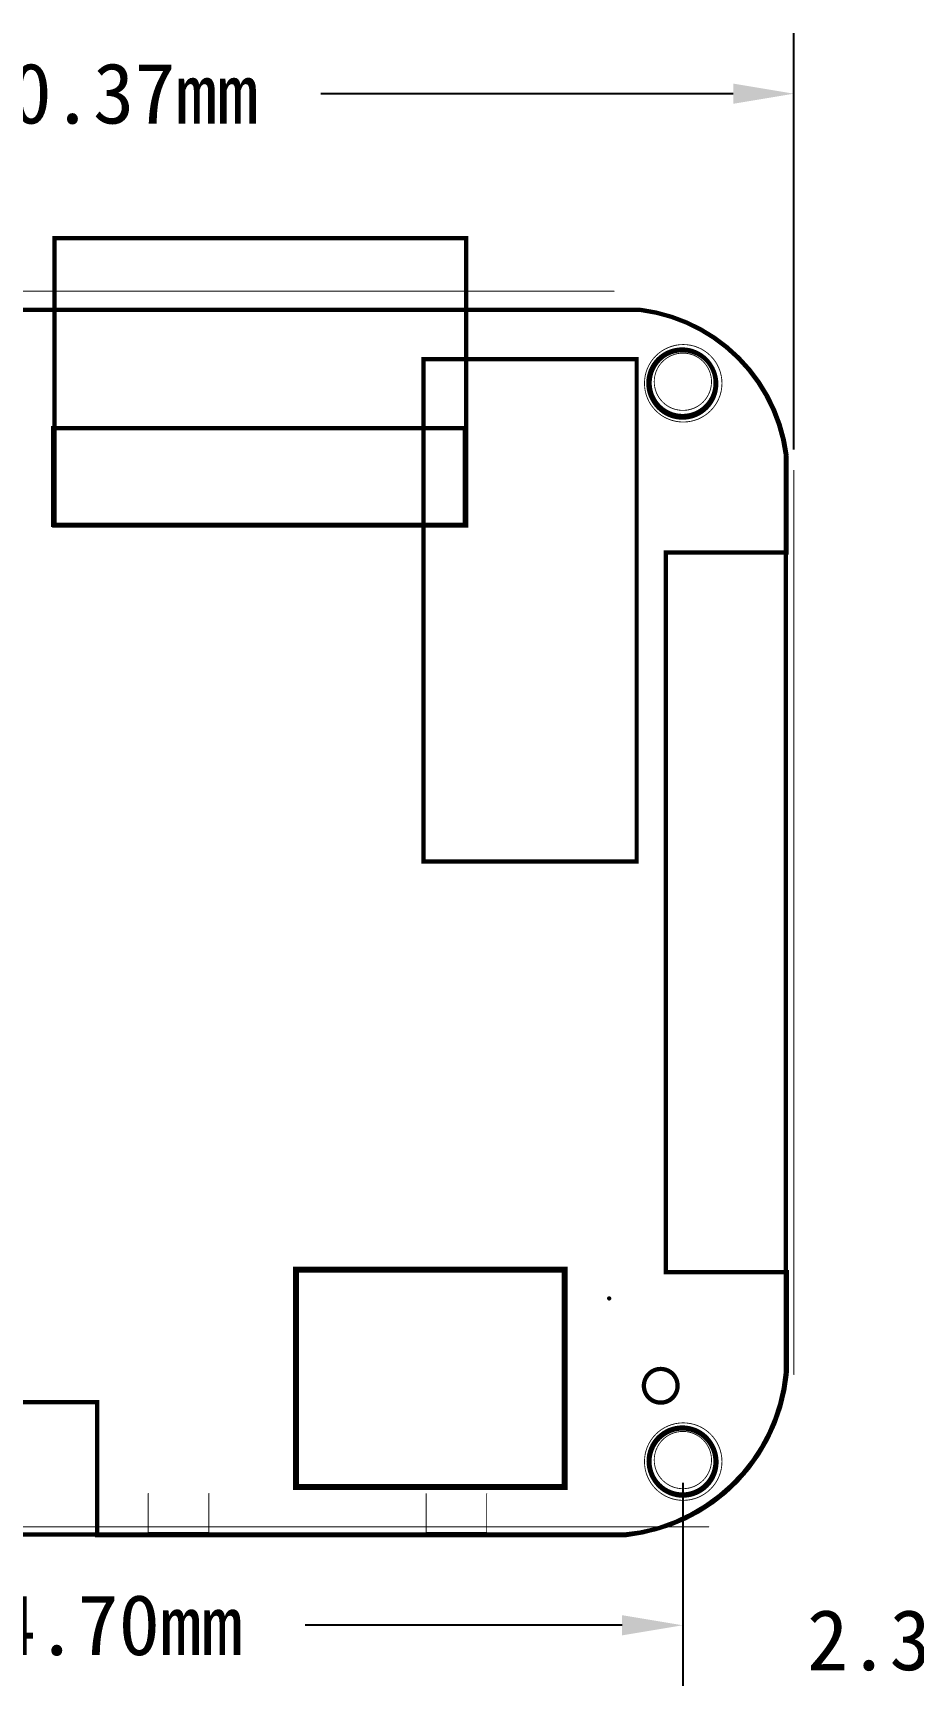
# Model space of a CAD drawing. Extents: x -54 to 75, y -63 to 45.
# Drawn here: x -22.34 to 3.79, y -4.49 to 44.56 of the extents above; entities that cross this region are included whole.
import ezdxf

# ---------------------------------------------------------------- set-up
doc = ezdxf.new("R2010")
doc.units = 0
doc.header["$MEASUREMENT"] = 0
doc.layers.get('0').update_dxf_attribs({"linetype": 'CONTINUOUS'})
doc.layers.get('Defpoints').update_dxf_attribs({"linetype": 'CONTINUOUS'})
for name, color, linetype in [('2D_LINE_01', 255, 'CONTINUOUS'), ('BOARD_CUTOUT_00', 254, 'CONTINUOUS'), ('BOARD_OUTLINE_00', 254, 'CONTINUOUS'), ('DRIL_NPLTE_THRU_01', 3, 'CONTINUOUS'), ('DRIL_PLTE_THRU_01', 3, 'CONTINUOUS'), ('PART_TOP_2DLINE_126', 254, 'CONTINUOUS')]:
    doc.layers.add(name, color=color, linetype=linetype)
doc.dimstyles.get("Standard").update_dxf_attribs({"dimscale": 10, "dimtxt": 0.18, "dimasz": 0.18, "dimexe": 0.18, "dimexo": 0.0625, "dimgap": 0.09, "dimtad": 0, "dimtih": 1, "dimtoh": 1, "dimzin": 0, "dimdsep": 46, "dimtxsty": 'Standard', "dimcen": 0.09, "dimadec": 0, "dimazin": 0, "dimtfac": 1, "dimtofl": 0, "dimtmove": 0, "dimatfit": 3, "dimfxl": 1, "dimtolj": 1, "dimtzin": 0, "dimarcsym": 0})

# ---------------------------------------------------------------- blocks, each defined once
blk = doc.blocks.new('SMOOTH_0$127')
at = {"const_width": 0.0635}
blk.add_lwpolyline([(-0.03175, 0, 1), (0.03175, 0, 1)], format="xyb", close=True, dxfattribs=at)
blk = doc.blocks.new('BOARD_1')
at = {"layer": 'BOARD_CUTOUT_00', "const_width": 0.127}
for points in [[(-6.751, 34.388, 1), (-8.751, 34.388, 1)], [(27.914, 34.381, 1), (25.914, 34.381, 1)], [(-7.722, 32.722, 1), (-8.722, 32.722, 1)], [(26.781, 4.628, 1), (25.781, 4.628, 1)], [(-6.751, 2.379, 1), (-8.751, 2.379, 1)], [(27.922, 2.39, 1), (25.922, 2.39, 1)]]:
    blk.add_lwpolyline(points, format="xyb", close=True, dxfattribs=at)
at = {"layer": 'BOARD_OUTLINE_00', "const_width": 0.127}
blk.add_lwpolyline([(0, 0), (6.847, 0), (6.847, 4.142), (9.561, 4.142), (9.561, 0.199), (25.267, 0.199, 0.185339), (28.735, 2.042, 0.15749), (29.993, 5.027), (29.993, 32.25, 0.340915), (25.686, 36.557), (-5.758, 36.557, 0.19257), (-8.738, 35.265, 0.140096), (-10.137, 32.77), (-10.137, 10.091), (-10.114, 10.091), (-10.114, 4.314), (-10.243, 4.314, 0.201635), (-8.997, 1.213, 0.196192), (-6.063, -0.004), (0, -0.004)], format="xyb", close=True, dxfattribs=at)
at = {"layer": 'BOARD_OUTLINE_00'}
for p in [(6.847, 4.142), (9.561, 4.142), (28.735, 2.042), (0, 0), (6.847, 0), (9.561, 0.199), (25.267, 0.199)]:
    blk.add_blockref('SMOOTH_0$127', p, dxfattribs=at)
blk = doc.blocks.new('SMOOTH_0$0254')
at = {"const_width": 0.0127}
blk.add_lwpolyline([(-0.00635, 0, 1), (0.00635, 0, 1)], format="xyb", close=True, dxfattribs=at)
blk = doc.blocks.new('DRAWING_11')
at = {"layer": '2D_LINE_01', "const_width": 0.0254}
blk.add_lwpolyline([(0, 0), (-36.218, 0)], dxfattribs=at)
at = {"layer": '2D_LINE_01'}
for p in [(-36.218, 0), (0, 0)]:
    blk.add_blockref('SMOOTH_0$0254', p, dxfattribs=at)
blk = doc.blocks.new('DRAWING_97')
at = {"layer": '2D_LINE_01', "const_width": 0.0254}
blk.add_lwpolyline([(0, 0), (18.475, 0)], dxfattribs=at)
at = {"layer": '2D_LINE_01'}
for p in [(0, 0), (18.475, 0)]:
    blk.add_blockref('SMOOTH_0$0254', p, dxfattribs=at)
blk = doc.blocks.new('DRAWING_103')
at = {"layer": '2D_LINE_01', "const_width": 0.0254}
blk.add_lwpolyline([(0, 0), (0, -26.833)], dxfattribs=at)
at = {"layer": '2D_LINE_01'}
for p in [(0, 0), (0, -26.833)]:
    blk.add_blockref('SMOOTH_0$0254', p, dxfattribs=at)
blk = doc.blocks.new('DRAWING_104')
at = {"layer": '2D_LINE_01', "const_width": 0.0254}
blk.add_lwpolyline([(-1.15, 0, 1), (1.15, 0, 1)], format="xyb", close=True, dxfattribs=at)
blk = doc.blocks.new('DRAWING_105')
at = {"layer": '2D_LINE_01', "const_width": 0.0254}
blk.add_lwpolyline([(-1.15, 0, 1), (1.15, 0, 1)], format="xyb", close=True, dxfattribs=at)
blk = doc.blocks.new('DRAWING_127')
at = {"layer": '2D_LINE_01', "const_width": 0.0635}
blk.add_lwpolyline([(0, 0, 1), (0.0635, 0, 1)], format="xyb", close=True, dxfattribs=at)
blk = doc.blocks.new('DRAWING_128')
at = {"layer": '2D_LINE_01', "const_width": 0.127}
blk.add_lwpolyline([(0, 0, 1), (-2, 0, 1)], format="xyb", close=True, dxfattribs=at)
blk = doc.blocks.new('DRAWING_129')
at = {"layer": '2D_LINE_01', "const_width": 0.127}
blk.add_lwpolyline([(0, 0, 1), (-2, 0, 1)], format="xyb", close=True, dxfattribs=at)
blk = doc.blocks.new('DRAWING_133')
at = {"layer": '2D_LINE_01', "const_width": 0.127}
blk.add_lwpolyline([(0, 0), (6.326, 0), (6.326, -14.907), (0, -14.907)], close=True, dxfattribs=at)
at = {"layer": '2D_LINE_01'}
for p in [(0, 0), (6.326, 0), (0, -14.907), (6.326, -14.907)]:
    blk.add_blockref('SMOOTH_0$127', p, dxfattribs=at)
blk = doc.blocks.new('DRAWING_134')
at = {"layer": '2D_LINE_01', "const_width": 0.0635}
blk.add_lwpolyline([(0, 0, 1), (0.0635, 0, 1)], format="xyb", close=True, dxfattribs=at)
blk = doc.blocks.new('DRAWING_135')
at = {"layer": '2D_LINE_01', "const_width": 0.0635}
blk.add_lwpolyline([(0, 0, 1), (0.0635, 0, 1)], format="xyb", close=True, dxfattribs=at)
blk = doc.blocks.new('DRAWING_136')
at = {"layer": '2D_LINE_01', "const_width": 0.0635}
blk.add_lwpolyline([(0, 0, 1), (0.0635, 0, 1)], format="xyb", close=True, dxfattribs=at)
blk = doc.blocks.new('DRAWING_137')
at = {"layer": '2D_LINE_01', "const_width": 0.0635}
blk.add_lwpolyline([(0, 0, 1), (0.0635, 0, 1)], format="xyb", close=True, dxfattribs=at)
blk = doc.blocks.new('DRAWING_139')
at = {"layer": '2D_LINE_01', "const_width": 0.0635}
blk.add_lwpolyline([(0, 0, 1), (0.0635, 0, 1)], format="xyb", close=True, dxfattribs=at)
blk = doc.blocks.new('DRAWING_144')
at = {"layer": '2D_LINE_01', "const_width": 0.127}
blk.add_lwpolyline([(0, 0), (0, -5.196), (-3.834, -5.196, 0.220322), (-2.385, -8.461, 0.188952), (0.433, -9.499), (1.594, -9.499), (1.594, -10.383), (13.284, -10.383), (13.284, -9.288), (31.154, -9.288), (31.154, -9.288), (31.597, -9.288, 0.183083), (34.945, -7.703, 0.167791), (36.423, -4.504), (36.423, -1.501), (32.832, -1.501), (32.832, 19.858), (36.42, 19.858), (36.42, 22.731, 0.341889), (32.098, 27.053), (0.914, 27.053, 0.207545), (-2.298, 25.8, 0.141876), (-3.705, 23.277), (-0.01, 23.277), (-0.01, 0)], format="xyb", close=True, dxfattribs=at)
at = {"layer": '2D_LINE_01'}
for p in [(0, 0), (-3.834, -5.196), (0, -5.196), (-2.385, -8.461)]:
    blk.add_blockref('SMOOTH_0$127', p, dxfattribs=at)
blk = doc.blocks.new('DRAWING_153')
at = {"layer": '2D_LINE_01', "const_width": 0.127}
blk.add_lwpolyline([(0, 0, 1), (-1.96, 0, 1)], format="xyb", close=True, dxfattribs=at)
blk = doc.blocks.new('DRAWING_154')
at = {"layer": '2D_LINE_01', "const_width": 0.127}
blk.add_lwpolyline([(0, 0, 1), (-1.96, 0, 1)], format="xyb", close=True, dxfattribs=at)
blk = doc.blocks.new('DRAWING_160')
at = {"layer": '2D_LINE_01', "const_width": 0.0254}
blk.add_lwpolyline([(0, 0), (-1.8, 0)], dxfattribs=at)
at = {"layer": '2D_LINE_01'}
for p in [(-1.8, 0), (0, 0)]:
    blk.add_blockref('SMOOTH_0$0254', p, dxfattribs=at)
blk = doc.blocks.new('DRAWING_161')
at = {"layer": '2D_LINE_01', "const_width": 0.0127}
blk.add_lwpolyline([(0, 0, 1), (0.0127, 0, 1)], format="xyb", close=True, dxfattribs=at)
blk = doc.blocks.new('DRAWING_162')
at = {"layer": '2D_LINE_01', "const_width": 0.0127}
blk.add_lwpolyline([(0, 0, 1), (0.0127, 0, 1)], format="xyb", close=True, dxfattribs=at)
blk = doc.blocks.new('DRAWING_163')
at = {"layer": '2D_LINE_01', "const_width": 0.0127}
blk.add_lwpolyline([(0, 0, 1), (0.0127, 0, 1)], format="xyb", close=True, dxfattribs=at)
blk = doc.blocks.new('DRAWING_164')
at = {"layer": '2D_LINE_01', "const_width": 0.0127}
blk.add_lwpolyline([(0, 0, 1), (0.0127, 0, 1)], format="xyb", close=True, dxfattribs=at)
blk = doc.blocks.new('DRAWING_165')
at = {"layer": '2D_LINE_01', "const_width": 0.0254}
blk.add_lwpolyline([(0, 0), (-1.8, 0)], dxfattribs=at)
at = {"layer": '2D_LINE_01'}
for p in [(-1.8, 0), (0, 0)]:
    blk.add_blockref('SMOOTH_0$0254', p, dxfattribs=at)
blk = doc.blocks.new('DRAWING_166')
at = {"layer": '2D_LINE_01', "const_width": 0.0127}
blk.add_lwpolyline([(0, 0, 1), (0.0127, 0, 1)], format="xyb", close=True, dxfattribs=at)
blk = doc.blocks.new('DRAWING_167')
at = {"layer": '2D_LINE_01', "const_width": 0.0127}
blk.add_lwpolyline([(0, 0, 1), (0.0127, 0, 1)], format="xyb", close=True, dxfattribs=at)
blk = doc.blocks.new('DRAWING_168')
at = {"layer": '2D_LINE_01', "const_width": 0.0127}
blk.add_lwpolyline([(0, 0, 1), (0.0127, 0, 1)], format="xyb", close=True, dxfattribs=at)
blk = doc.blocks.new('DRAWING_169')
at = {"layer": '2D_LINE_01', "const_width": 0.0127}
blk.add_lwpolyline([(0, 0, 1), (0.0127, 0, 1)], format="xyb", close=True, dxfattribs=at)
blk = doc.blocks.new('DRAWING_176')
at = {"layer": '2D_LINE_01', "const_width": 0.0254}
blk.add_lwpolyline([(0, 0), (0, -1.157)], dxfattribs=at)
at = {"layer": '2D_LINE_01'}
for p in [(0, 0), (0, -1.157)]:
    blk.add_blockref('SMOOTH_0$0254', p, dxfattribs=at)
blk = doc.blocks.new('DRAWING_177')
at = {"layer": '2D_LINE_01', "const_width": 0.0127}
blk.add_lwpolyline([(0, 0, 1), (0.0127, 0, 1)], format="xyb", close=True, dxfattribs=at)
blk = doc.blocks.new('DRAWING_178')
at = {"layer": '2D_LINE_01', "const_width": 0.0127}
blk.add_lwpolyline([(0, 0, 1), (0.0127, 0, 1)], format="xyb", close=True, dxfattribs=at)
blk = doc.blocks.new('DRAWING_179')
at = {"layer": '2D_LINE_01', "const_width": 0.0127}
blk.add_lwpolyline([(0, 0, 1), (0.0127, 0, 1)], format="xyb", close=True, dxfattribs=at)
blk = doc.blocks.new('DRAWING_180')
at = {"layer": '2D_LINE_01', "const_width": 0.0127}
blk.add_lwpolyline([(0, 0, 1), (0.0127, 0, 1)], format="xyb", close=True, dxfattribs=at)
blk = doc.blocks.new('DRAWING_181')
at = {"layer": '2D_LINE_01', "const_width": 0.0254}
blk.add_lwpolyline([(0, 0), (0, -1.157)], dxfattribs=at)
at = {"layer": '2D_LINE_01'}
for p in [(0, 0), (0, -1.157)]:
    blk.add_blockref('SMOOTH_0$0254', p, dxfattribs=at)
blk = doc.blocks.new('DRAWING_182')
at = {"layer": '2D_LINE_01', "const_width": 0.0127}
blk.add_lwpolyline([(0, 0, 1), (0.0127, 0, 1)], format="xyb", close=True, dxfattribs=at)
blk = doc.blocks.new('DRAWING_183')
at = {"layer": '2D_LINE_01', "const_width": 0.0127}
blk.add_lwpolyline([(0, 0, 1), (0.0127, 0, 1)], format="xyb", close=True, dxfattribs=at)
blk = doc.blocks.new('DRAWING_184')
at = {"layer": '2D_LINE_01', "const_width": 0.0127}
blk.add_lwpolyline([(0, 0, 1), (0.0127, 0, 1)], format="xyb", close=True, dxfattribs=at)
blk = doc.blocks.new('DRAWING_185')
at = {"layer": '2D_LINE_01', "const_width": 0.0127}
blk.add_lwpolyline([(0, 0, 1), (0.0127, 0, 1)], format="xyb", close=True, dxfattribs=at)
blk = doc.blocks.new('DRAWING_186')
at = {"layer": '2D_LINE_01', "const_width": 0.0254}
blk.add_lwpolyline([(0, 0), (0, -1.151)], dxfattribs=at)
at = {"layer": '2D_LINE_01'}
for p in [(0, 0), (0, -1.151)]:
    blk.add_blockref('SMOOTH_0$0254', p, dxfattribs=at)
blk = doc.blocks.new('DRAWING_187')
at = {"layer": '2D_LINE_01', "const_width": 0.0127}
blk.add_lwpolyline([(0, 0, 1), (0.0127, 0, 1)], format="xyb", close=True, dxfattribs=at)
blk = doc.blocks.new('DRAWING_188')
at = {"layer": '2D_LINE_01', "const_width": 0.0127}
blk.add_lwpolyline([(0, 0, 1), (0.0127, 0, 1)], format="xyb", close=True, dxfattribs=at)
blk = doc.blocks.new('DRAWING_189')
at = {"layer": '2D_LINE_01', "const_width": 0.0127}
blk.add_lwpolyline([(0, 0, 1), (0.0127, 0, 1)], format="xyb", close=True, dxfattribs=at)
blk = doc.blocks.new('DRAWING_190')
at = {"layer": '2D_LINE_01', "const_width": 0.0127}
blk.add_lwpolyline([(0, 0, 1), (0.0127, 0, 1)], format="xyb", close=True, dxfattribs=at)
blk = doc.blocks.new('DRAWING_191')
at = {"layer": '2D_LINE_01', "const_width": 0.0254}
blk.add_lwpolyline([(0, 0), (0, -1.151)], dxfattribs=at)
at = {"layer": '2D_LINE_01'}
for p in [(0, 0), (0, -1.151)]:
    blk.add_blockref('SMOOTH_0$0254', p, dxfattribs=at)
blk = doc.blocks.new('DRAWING_192')
at = {"layer": '2D_LINE_01', "const_width": 0.0127}
blk.add_lwpolyline([(0, 0, 1), (0.0127, 0, 1)], format="xyb", close=True, dxfattribs=at)
blk = doc.blocks.new('DRAWING_193')
at = {"layer": '2D_LINE_01', "const_width": 0.0127}
blk.add_lwpolyline([(0, 0, 1), (0.0127, 0, 1)], format="xyb", close=True, dxfattribs=at)
blk = doc.blocks.new('DRAWING_194')
at = {"layer": '2D_LINE_01', "const_width": 0.0127}
blk.add_lwpolyline([(0, 0, 1), (0.0127, 0, 1)], format="xyb", close=True, dxfattribs=at)
blk = doc.blocks.new('DRAWING_195')
at = {"layer": '2D_LINE_01', "const_width": 0.0127}
blk.add_lwpolyline([(0, 0, 1), (0.0127, 0, 1)], format="xyb", close=True, dxfattribs=at)
blk = doc.blocks.new('DRAWING_196')
at = {"layer": '2D_LINE_01', "const_width": 0.0254}
blk.add_lwpolyline([(-0.85, 0, 1), (0.85, 0, 1)], format="xyb", close=True, dxfattribs=at)
blk = doc.blocks.new('DRAWING_197')
at = {"layer": '2D_LINE_01', "const_width": 0.0254}
blk.add_lwpolyline([(-0.85, 0, 1), (0.85, 0, 1)], format="xyb", close=True, dxfattribs=at)
blk = doc.blocks.new('DRAWING_200')
at = {"layer": '2D_LINE_01', "const_width": 0.127}
blk.add_lwpolyline([(0, 0), (-12.215, 0), (-12.215, 8.527), (0, 8.527)], close=True, dxfattribs=at)
at = {"layer": '2D_LINE_01'}
for p in [(-12.215, 8.527), (0, 8.527), (-12.215, 0), (0, 0)]:
    blk.add_blockref('SMOOTH_0$127', p, dxfattribs=at)
blk = doc.blocks.new('DRAWING_201')
at = {"layer": '2D_LINE_01', "const_width": 0.0635}
blk.add_lwpolyline([(0, 0, 1), (0.0635, 0, 1)], format="xyb", close=True, dxfattribs=at)
blk = doc.blocks.new('DRAWING_202')
at = {"layer": '2D_LINE_01', "const_width": 0.0635}
blk.add_lwpolyline([(0, 0, 1), (0.0635, 0, 1)], format="xyb", close=True, dxfattribs=at)
blk = doc.blocks.new('DRAWING_207')
at = {"layer": '2D_LINE_01', "const_width": 0.127}
blk.add_lwpolyline([(0, 0), (-12.2174, 0), (-12.2174, 2.87503), (0, 2.87503)], close=True, dxfattribs=at)
at = {"layer": '2D_LINE_01'}
for p in [(-12.2174, 2.87503), (0, 2.87503), (-12.2174, 0), (0, 0)]:
    blk.add_blockref('SMOOTH_0$127', p, dxfattribs=at)
blk = doc.blocks.new('DRAWING_208')
at = {"layer": '2D_LINE_01', "const_width": 0.0635}
blk.add_lwpolyline([(0, 0, 1), (-0.0635, 0, 1)], format="xyb", close=True, dxfattribs=at)
blk = doc.blocks.new('DRAWING_209')
at = {"layer": '2D_LINE_01', "const_width": 0.0635}
blk.add_lwpolyline([(0, 0, 1), (-0.0635, 0, 1)], format="xyb", close=True, dxfattribs=at)
blk = doc.blocks.new('DRAWING_210')
at = {"layer": '2D_LINE_01', "const_width": 0.0635}
blk.add_lwpolyline([(0, 0, 1), (-0.0635, 0, 1)], format="xyb", close=True, dxfattribs=at)
blk = doc.blocks.new('DRAWING_211')
at = {"layer": '2D_LINE_01', "const_width": 0.0635}
blk.add_lwpolyline([(0, 0, 1), (-0.0635, 0, 1)], format="xyb", close=True, dxfattribs=at)
blk = doc.blocks.new('DRIL_HOLE_0')
blk.add_lwpolyline([(0, 0, 1), (0, 0, 1)], format="xyb", close=True)
blk = doc.blocks.new('STK_TOP_3')
at = {"layer": 'DRIL_PLTE_THRU_01'}
blk.add_blockref('DRIL_HOLE_0', (0, 0), dxfattribs=at)
blk = doc.blocks.new('SYM_TOP_3')
blk.add_blockref('STK_TOP_3', (0, 0))
blk = doc.blocks.new('PART_TOP_0')
blk.add_blockref('SYM_TOP_3', (0, 0))
blk = doc.blocks.new('PART_TOP_10')
blk.add_blockref('SYM_TOP_3', (0, 0))
blk = doc.blocks.new('PART_TOP_13')
blk.add_blockref('SYM_TOP_3', (0, 0))
blk = doc.blocks.new('SMOOTH_0$1778')
at = {"const_width": 0.0889}
blk.add_lwpolyline([(-0.04445, 0, 1), (0.04445, 0, 1)], format="xyb", close=True, dxfattribs=at)
blk = doc.blocks.new('PART_BODY_TOP_214')
at = {"layer": 'PART_TOP_2DLINE_126', "const_width": 0.1778}
blk.add_lwpolyline([(-6.4516, 4.6482), (0, 4.6482), (0, -3.3274), (-6.4516, -3.3274)], close=True, dxfattribs=at)
at = {"layer": 'PART_TOP_2DLINE_126'}
for p in [(-6.4516, 4.6482), (0, 4.6482), (-6.4516, -3.3274), (0, -3.3274)]:
    blk.add_blockref('SMOOTH_0$1778', p, dxfattribs=at)
blk = doc.blocks.new('STK_TOP_5')
at = {"layer": 'DRIL_NPLTE_THRU_01'}
blk.add_blockref('DRIL_HOLE_0', (0, 0), dxfattribs=at)
blk = doc.blocks.new('STK_TOP_6')
at = {"layer": 'DRIL_NPLTE_THRU_01'}
blk.add_blockref('DRIL_HOLE_0', (0, 0), dxfattribs=at)
blk = doc.blocks.new('SYM_TOP_5')
for name, p in [('PART_BODY_TOP_214', (0, 0)), ('STK_TOP_6', (-3, 3.75)), ('STK_TOP_5', (0, 1.25)), ('STK_TOP_5', (0, 0)), ('STK_TOP_6', (-3, -2.5))]:
    blk.add_blockref(name, p)
blk = doc.blocks.new('PART_TOP_14')
blk.add_blockref('SYM_TOP_5', (0, 0))
blk = doc.blocks.new('PART_TOP_15')
blk.add_blockref('SYM_TOP_3', (0, 0))
blk = doc.blocks.new('PART_BODY_TOP_221')
at = {"layer": 'PART_TOP_2DLINE_126', "const_width": 0.127}
blk.add_lwpolyline([(-6.4262, 1.35103), (5.7912, 1.35103), (5.7912, -1.524), (-6.4262, -1.524)], close=True, dxfattribs=at)
at = {"layer": 'PART_TOP_2DLINE_126'}
for p in [(-6.4262, 1.35103), (5.7912, 1.35103), (-6.4262, -1.524), (5.7912, -1.524)]:
    blk.add_blockref('SMOOTH_0$127', p, dxfattribs=at)
blk = doc.blocks.new('STK_TOP_22')
at = {"layer": 'DRIL_NPLTE_THRU_01'}
blk.add_blockref('DRIL_HOLE_0', (0, 0), dxfattribs=at)
blk = doc.blocks.new('STK_TOP_23')
at = {"layer": 'DRIL_NPLTE_THRU_01'}
blk.add_blockref('DRIL_HOLE_0', (0, 0), dxfattribs=at)
blk = doc.blocks.new('SYM_TOP_6')
for name, p in [('PART_BODY_TOP_221', (0, 0)), ('STK_TOP_22', (-5.1, 1.35103)), ('STK_TOP_22', (-4.5, 1.35103)), ('STK_TOP_22', (-3.9, 1.35103)), ('STK_TOP_22', (-3.3, 1.35103)), ('STK_TOP_22', (-2.7, 1.35103)), ('STK_TOP_22', (-2.1, 1.35103)), ('STK_TOP_22', (-1.5, 1.35103)), ('STK_TOP_22', (-0.9, 1.35103)), ('STK_TOP_22', (-0.3, 1.35103)), ('STK_TOP_22', (0.3, 1.35103)), ('STK_TOP_22', (0.9, 1.35103)), ('STK_TOP_22', (1.5, 1.35103)), ('STK_TOP_22', (2.1, 1.35103)), ('STK_TOP_22', (2.7, 1.35103)), ('STK_TOP_22', (3.3, 1.35103)), ('STK_TOP_22', (3.9, 1.35103)), ('STK_TOP_22', (4.5, 1.35103)), ('STK_TOP_23', (-6, -1.24892)), ('STK_TOP_23', (5.4, -1.24892)), ('STK_TOP_22', (-5.4, -1.524)), ('STK_TOP_22', (-4.8, -1.524)), ('STK_TOP_22', (-4.2, -1.524)), ('STK_TOP_22', (-3.6, -1.524)), ('STK_TOP_22', (-3, -1.524)), ('STK_TOP_22', (-2.4, -1.524)), ('STK_TOP_22', (-1.8, -1.524)), ('STK_TOP_22', (-1.2, -1.524)), ('STK_TOP_22', (-0.6, -1.524)), ('STK_TOP_22', (0, -1.524)), ('STK_TOP_22', (0.6, -1.524)), ('STK_TOP_22', (1.2, -1.524)), ('STK_TOP_22', (1.8, -1.524)), ('STK_TOP_22', (2.4, -1.524)), ('STK_TOP_22', (3, -1.524)), ('STK_TOP_22', (3.6, -1.524)), ('STK_TOP_22', (4.2, -1.524)), ('STK_TOP_22', (4.8, -1.524))]:
    blk.add_blockref(name, p)
blk = doc.blocks.new('PART_TOP_16')
blk.add_blockref('SYM_TOP_6', (0, 0))
blk = doc.blocks.new('*D312')
at = {"color": 0, "linetype": 'Continuous', "lineweight": -2, "transparency": 16777216}
for p, q in [((-40.137, 32.202), (-40.137, 44.561)), ((0.232, 32.202), (0.232, 44.561)), ((-38.337, 42.761), (-26.102, 42.761)), ((-1.568, 42.761), (-13.802, 42.761))]:
    blk.add_line(p, q, dxfattribs=at)
at = {"color": 0, "linetype": 'Continuous', "transparency": 16777216}
for points in [[(-38.337, 43.061), (-38.337, 42.461), (-40.137, 42.761)], [(-1.568, 43.061), (-1.568, 42.461), (0.232, 42.761)]]:
    blk.add_solid(points, dxfattribs=at)
at = {"layer": 'Defpoints', "color": 0, "linetype": 'Continuous', "transparency": 16777216}
for p in [(-40.137, 42.761), (-40.137, 31.577), (0.232, 31.577)]:
    blk.add_point(p, dxfattribs=at)
at = {"color": 0, "linetype": 'Continuous', "transparency": 16777216, "insert": (-19.952, 42.761), "char_height": 1.8, "attachment_point": 5}
blk.add_mtext('\\A1;40.37mm', dxfattribs=at)
blk = doc.blocks.new('*D313')
at = {"color": 0, "linetype": 'Continuous', "lineweight": -2, "transparency": 16777216}
for p, q in [((-37.767, 1.535), (-37.767, -4.49)), ((-3.065, 1.533), (-3.065, -4.49)), ((-35.967, -2.69), (-26.566, -2.69)), ((-4.865, -2.69), (-14.266, -2.69))]:
    blk.add_line(p, q, dxfattribs=at)
at = {"color": 0, "linetype": 'Continuous', "transparency": 16777216}
for points in [[(-35.967, -2.39), (-35.967, -2.99), (-37.767, -2.69)], [(-4.865, -2.39), (-4.865, -2.99), (-3.065, -2.69)]]:
    blk.add_solid(points, dxfattribs=at)
at = {"layer": 'Defpoints', "color": 0, "linetype": 'Continuous', "transparency": 16777216}
for p in [(-37.767, 2.16), (-3.065, 2.158), (-3.065, -2.69)]:
    blk.add_point(p, dxfattribs=at)
at = {"color": 0, "linetype": 'Continuous', "transparency": 16777216, "insert": (-20.416, -2.69), "char_height": 1.8, "attachment_point": 5}
blk.add_mtext('\\A1;34.70mm', dxfattribs=at)
blk = doc.blocks.new('*D317')
at = {"color": 0, "linetype": 'Continuous', "lineweight": -2, "transparency": 16777216}
for p, q in [((11.494, 4.64), (11.494, 6.44)), ((20.751, 2.84), (9.694, 2.84)), ((22.533, 0.462), (9.694, 0.462)), ((11.494, -1.338), (11.494, -3.138)), ((11.494, -3.138), (9.694, -3.138))]:
    blk.add_line(p, q, dxfattribs=at)
at = {"color": 0, "linetype": 'Continuous', "transparency": 16777216}
for points in [[(11.194, 4.64), (11.794, 4.64), (11.494, 2.84)], [(11.194, -1.338), (11.794, -1.338), (11.494, 0.462)]]:
    blk.add_solid(points, dxfattribs=at)
at = {"layer": 'Defpoints', "color": 0, "linetype": 'Continuous', "transparency": 16777216}
for p in [(21.376, 2.84), (11.494, 0.462), (23.158, 0.462)]:
    blk.add_point(p, dxfattribs=at)
at = {"color": 0, "linetype": 'Continuous', "transparency": 16777216, "insert": (4.294, -3.138), "char_height": 1.8, "attachment_point": 5}
blk.add_mtext('\\A1;2.38mm', dxfattribs=at)

msp = doc.modelspace()

# ---------------------------------------------------------------- block references
for name, p in [('DRAWING_200', (-9.496, 29.951)), ('DRAWING_97', (-23.576, 36.901)), ('BOARD_1', (-30, -0.211)), ('DRAWING_144', (-36.403, 9.289)), ('DRAWING_104', (-3.052, 34.167)), ('DRAWING_133', (-10.759, 34.883)), ('DRAWING_134', (-10.791, 34.883)), ('DRAWING_135', (-4.465, 34.883)), ('DRAWING_128', (-2.073, 34.149)), ('DRAWING_154', (-2.09, 34.175)), ('DRAWING_197', (-3.062, 34.213)), ('DRAWING_207', (-9.533, 29.966)), ('DRAWING_210', (-21.718, 32.841)), ('DRAWING_211', (-9.501, 32.841)), ('DRAWING_103', (0.232, 31.584)), ('PART_TOP_0', (-22.133, 30.097)), ('DRAWING_209', (-21.718, 29.966)), ('DRAWING_202', (-21.743, 29.951)), ('DRAWING_208', (-9.501, 29.966)), ('DRAWING_201', (-9.527, 29.951)), ('PART_TOP_15', (-9.811, 28.187)), ('DRAWING_137', (-10.791, 19.976)), ('DRAWING_136', (-4.465, 19.976)), ('DRAWING_139', (-5.28, 7.009)), ('DRAWING_105', (-3.052, 2.167)), ('DRAWING_129', (-2.065, 2.158)), ('DRAWING_153', (-2.094, 2.17)), ('DRAWING_196', (-3.062, 2.213)), ('DRAWING_127', (-1.284, 1.81)), ('DRAWING_176', (-18.926, 1.225)), ('DRAWING_177', (-18.932, 1.225)), ('DRAWING_179', (-18.932, 1.225)), ('DRAWING_181', (-17.126, 1.225)), ('DRAWING_182', (-17.132, 1.225)), ('DRAWING_184', (-17.132, 1.225)), ('DRAWING_186', (-10.682, 1.218)), ('DRAWING_187', (-10.688, 1.218)), ('DRAWING_189', (-10.688, 1.218)), ('DRAWING_191', (-8.882, 1.218)), ('DRAWING_192', (-8.888, 1.218)), ('DRAWING_194', (-8.888, 1.218)), ('DRAWING_11', (-2.293, 0.233)), ('DRAWING_165', (-17.126, 0.067)), ('DRAWING_167', (-18.932, 0.067)), ('DRAWING_169', (-18.932, 0.067)), ('DRAWING_178', (-18.932, 0.067)), ('DRAWING_180', (-18.932, 0.067)), ('DRAWING_166', (-17.132, 0.067)), ('DRAWING_168', (-17.132, 0.067)), ('DRAWING_183', (-17.132, 0.067)), ('DRAWING_185', (-17.132, 0.067)), ('DRAWING_160', (-8.882, 0.067)), ('DRAWING_162', (-10.688, 0.067)), ('DRAWING_164', (-10.688, 0.067)), ('DRAWING_188', (-10.688, 0.067)), ('DRAWING_190', (-10.688, 0.067)), ('DRAWING_161', (-8.888, 0.067)), ('DRAWING_163', (-8.888, 0.067)), ('DRAWING_193', (-8.888, 0.067)), ('DRAWING_195', (-8.888, 0.067))]:
    msp.add_blockref(name, p)
for name, p, rotation in [('PART_TOP_16', (-15.931, 31.31), 180), ('PART_TOP_13', (-21.17, 17.981), 90), ('PART_TOP_10', (-10, 9.207), 180), ('PART_TOP_14', (-11.217, 1.413), 270)]:
    msp.add_blockref(name, p, dxfattribs=dict(rotation=rotation))

# ---------------------------------------------------------------- dimensions: what is measured, and where the dimension line sits
at = {"linetype": 'Continuous'}
for base, p1, p2, picture, middle in [((-40.137, 42.761), (0.232, 31.577), (-40.137, 31.577), '*D312', (-19.952, 42.761)), ((-3.065, -2.69), (-37.767, 2.16), (-3.065, 2.158), '*D313', (-20.416, -2.69))]:
    dim = msp.add_linear_dim(base=base, p1=p1, p2=p2, dimstyle='Standard', override={"dimpost": 'mm'}, dxfattribs=at)
    dim.commit()
    dim.dimension.update_dxf_attribs({"geometry": picture, "text_midpoint": middle})
dim = msp.add_linear_dim(base=(11.494, 0.462), p1=(21.376, 2.84), p2=(23.158, 0.462), angle=90, dimstyle='Standard', override={"dimpost": 'mm'}, dxfattribs=at)
dim.commit()
dim.dimension.update_dxf_attribs({"geometry": '*D317', "text_midpoint": (4.294, -3.138)})

doc.saveas('drawing.dxf')
